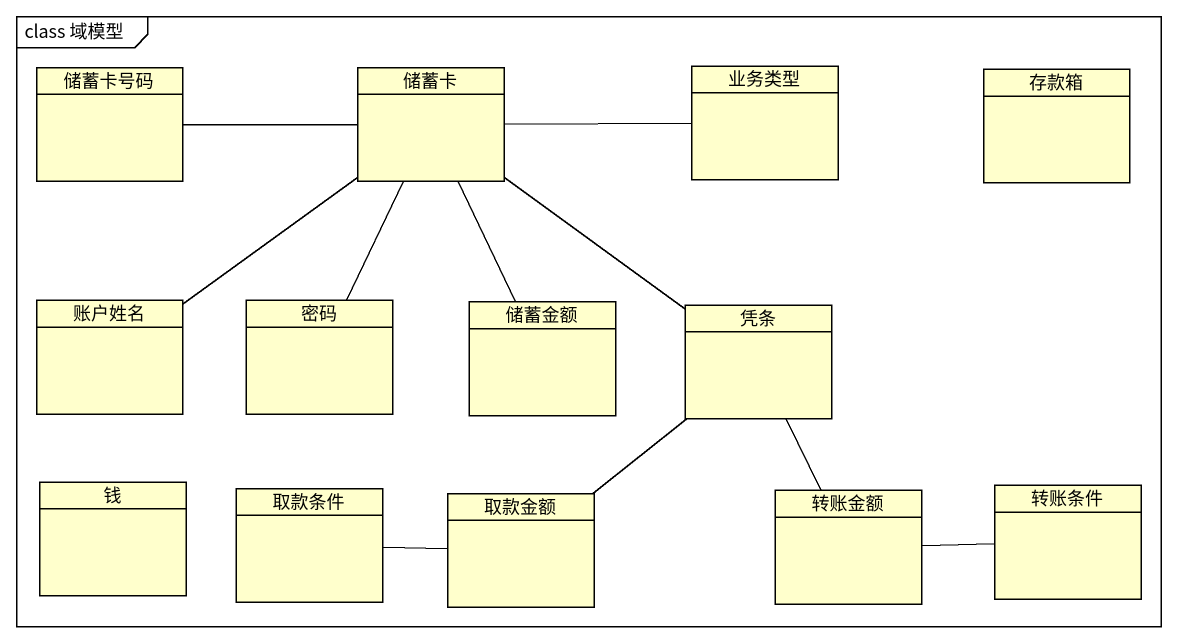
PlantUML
@startuml
mainframe class 域模型
hide circle
hide empty members
class 储蓄卡号码
class 储蓄卡
class 业务类型
class 存款箱
class 账户姓名
class 密码
class 储蓄金额
class 凭条
class 钱
class 取款条件
class 取款金额
class 转账金额
class 转账条件
储蓄卡号码 -right- 储蓄卡
储蓄卡 -right- 业务类型
储蓄卡 -- 密码
账户姓名 -up- 储蓄卡
储蓄金额 -up- 储蓄卡
凭条 -up- 储蓄卡
凭条 -- 取款金额
取款条件 -right- 取款金额
转账金额 -up- 凭条
转账条件 -left- 转账金额
@enduml
